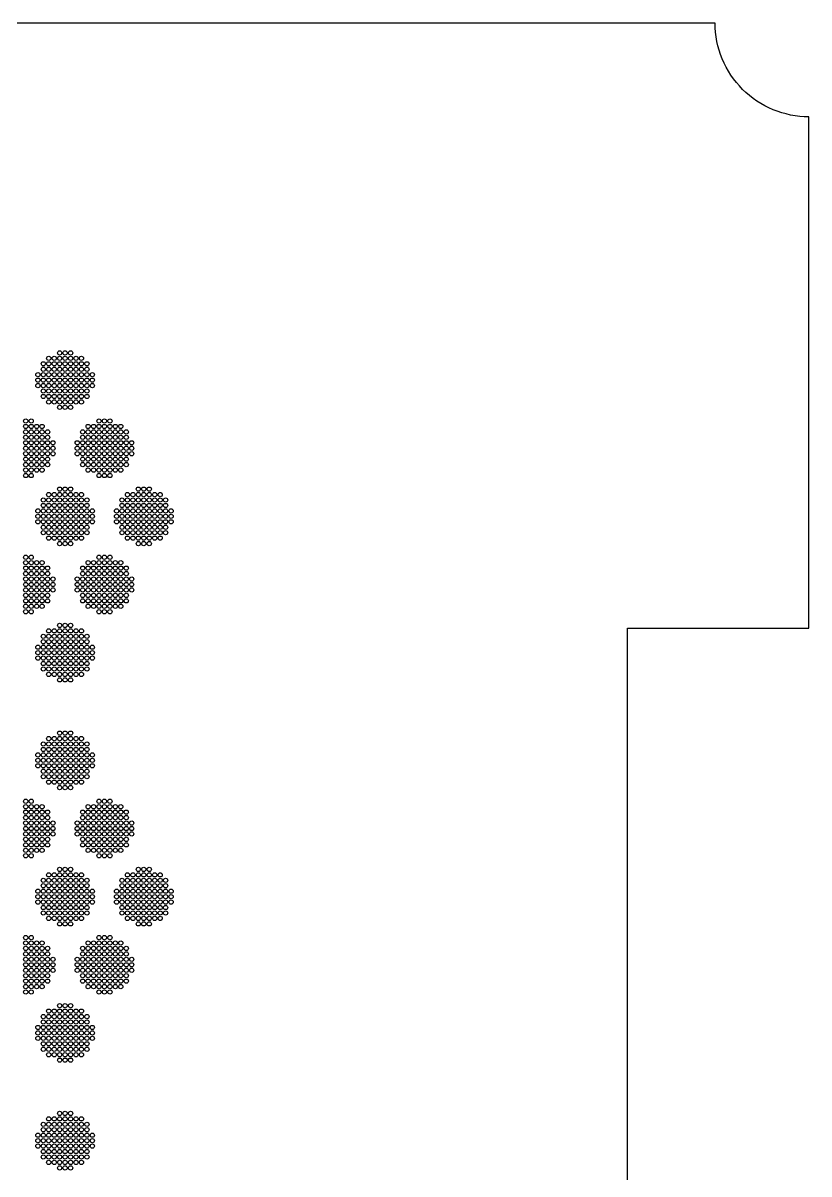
# Model space of a CAD drawing. Extents: x -49 to 54, y -38 to 38.
# Drawn here: x 41.42 to 54.4, y 18.98 to 38 of the extents above; entities that cross this region are included whole.
import ezdxf

# ---------------------------------------------------------------- set-up
doc = ezdxf.new("R2010")
doc.units = 0
doc.layers.add('LOWER_ELECTRODE', color=1, linetype='CONTINUOUS')
doc.layers.add('OUTLINE', color=7, linetype='CONTINUOUS')

msp = doc.modelspace()

# ---------------------------------------------------------------- linework, layer by layer
at = {"layer": 'LOWER_ELECTRODE'}
for centre in [(42.024, 32.549), (42.114, 32.549), (42.204, 32.549), (41.754, 32.369), (41.844, 32.459), (41.844, 32.369), (41.934, 32.459), (41.934, 32.369), (42.024, 32.459), (42.024, 32.369), (42.114, 32.459), (42.114, 32.369), (42.204, 32.459), (42.204, 32.369), (42.294, 32.459), (42.294, 32.369), (42.384, 32.459), (42.384, 32.369), (42.474, 32.369), (41.664, 32.189), (41.754, 32.279), (41.754, 32.189), (41.844, 32.279), (41.844, 32.189), (41.934, 32.279), (41.934, 32.189), (42.024, 32.279), (42.024, 32.189), (42.114, 32.279), (42.114, 32.189), (42.204, 32.279), (42.204, 32.189), (42.294, 32.279), (42.294, 32.189), (42.384, 32.279), (42.384, 32.189), (42.474, 32.279), (42.474, 32.189), (42.564, 32.189), (41.664, 32.099), (41.664, 32.009), (41.754, 32.099), (41.754, 32.009), (41.754, 31.919), (41.844, 32.099), (41.844, 32.009), (41.844, 31.919), (41.934, 32.099), (41.934, 32.009), (41.934, 31.919), (42.024, 32.099), (42.024, 32.009), (42.024, 31.919), (42.114, 32.099), (42.114, 32.009), (42.114, 31.919), (42.204, 32.099), (42.204, 32.009), (42.204, 31.919), (42.294, 32.099), (42.294, 32.009), (42.294, 31.919), (42.384, 32.099), (42.384, 32.009), (42.384, 31.919), (42.474, 32.099), (42.474, 32.009), (42.474, 31.919), (42.564, 32.099), (42.564, 32.009), (41.754, 31.829), (41.844, 31.829), (41.844, 31.739), (41.934, 31.829), (41.934, 31.739), (42.024, 31.829), (42.024, 31.739), (42.114, 31.829), (42.114, 31.739), (42.204, 31.829), (42.204, 31.739), (42.294, 31.829), (42.294, 31.739), (42.384, 31.829), (42.384, 31.739), (42.474, 31.829), (42.024, 31.649), (42.114, 31.649), (42.204, 31.649), (41.464, 31.423), (41.554, 31.423), (42.674, 31.423), (42.764, 31.423), (42.854, 31.423), (41.464, 31.333), (41.464, 31.243), (41.554, 31.333), (41.554, 31.243), (41.644, 31.333), (41.644, 31.243), (41.734, 31.333), (41.734, 31.243), (41.824, 31.243), (42.404, 31.243), (42.494, 31.333), (42.494, 31.243), (42.584, 31.333), (42.584, 31.243), (42.674, 31.333), (42.674, 31.243), (42.764, 31.333), (42.764, 31.243), (42.854, 31.333), (42.854, 31.243), (42.944, 31.333), (42.944, 31.243), (43.034, 31.333), (43.034, 31.243), (43.124, 31.243), (41.464, 31.153), (41.464, 31.063), (41.464, 30.973), (41.554, 31.153), (41.554, 31.063), (41.554, 30.973), (41.644, 31.153), (41.644, 31.063), (41.644, 30.973), (41.734, 31.153), (41.734, 31.063), (41.734, 30.973), (41.824, 31.153), (41.824, 31.063), (41.824, 30.973), (41.914, 31.063), (41.914, 30.973), (42.314, 31.063), (42.314, 30.973), (42.404, 31.153), (42.404, 31.063), (42.404, 30.973), (42.494, 31.153), (42.494, 31.063), (42.494, 30.973), (42.584, 31.153), (42.584, 31.063), (42.584, 30.973), (42.674, 31.153), (42.674, 31.063), (42.674, 30.973), (42.764, 31.153), (42.764, 31.063), (42.764, 30.973), (42.854, 31.153), (42.854, 31.063), (42.854, 30.973), (42.944, 31.153), (42.944, 31.063), (42.944, 30.973), (43.034, 31.153), (43.034, 31.063), (43.034, 30.973), (43.124, 31.153), (43.124, 31.063), (43.124, 30.973), (43.214, 31.063), (43.214, 30.973), (41.464, 30.883), (41.464, 30.793), (41.554, 30.883), (41.554, 30.793), (41.644, 30.883), (41.644, 30.793), (41.734, 30.883), (41.734, 30.793), (41.824, 30.883), (41.824, 30.793), (41.914, 30.883), (42.314, 30.883), (42.404, 30.883), (42.404, 30.793), (42.494, 30.883), (42.494, 30.793), (42.584, 30.883), (42.584, 30.793), (42.674, 30.883), (42.674, 30.793), (42.764, 30.883), (42.764, 30.793), (42.854, 30.883), (42.854, 30.793), (42.944, 30.883), (42.944, 30.793), (43.034, 30.883), (43.034, 30.793), (43.124, 30.883), (43.124, 30.793), (43.214, 30.883), (41.464, 30.703), (41.464, 30.613), (41.554, 30.703), (41.554, 30.613), (41.644, 30.703), (41.644, 30.613), (41.734, 30.703), (41.734, 30.613), (41.824, 30.703), (42.404, 30.703), (42.494, 30.703), (42.494, 30.613), (42.584, 30.703), (42.584, 30.613), (42.674, 30.703), (42.674, 30.613), (42.764, 30.703), (42.764, 30.613), (42.854, 30.703), (42.854, 30.613), (42.944, 30.703), (42.944, 30.613), (43.034, 30.703), (43.034, 30.613), (43.124, 30.703), (41.464, 30.523), (41.554, 30.523), (42.674, 30.523), (42.764, 30.523), (42.854, 30.523), (41.844, 30.208), (41.934, 30.208), (42.024, 30.298), (42.024, 30.208), (42.114, 30.298), (42.114, 30.208), (42.204, 30.298), (42.204, 30.208), (42.294, 30.208), (42.384, 30.208), (43.144, 30.208), (43.234, 30.208), (43.324, 30.298), (43.324, 30.208), (43.414, 30.298), (43.414, 30.208), (43.504, 30.298), (43.504, 30.208), (43.594, 30.208), (43.684, 30.208), (41.754, 30.118), (41.754, 30.028), (41.844, 30.118), (41.844, 30.028), (41.934, 30.118), (41.934, 30.028), (42.024, 30.118), (42.024, 30.028), (42.114, 30.118), (42.114, 30.028), (42.204, 30.118), (42.204, 30.028), (42.294, 30.118), (42.294, 30.028), (42.384, 30.118), (42.384, 30.028), (42.474, 30.118), (42.474, 30.028), (43.054, 30.118), (43.054, 30.028), (43.144, 30.118), (43.144, 30.028), (43.234, 30.118), (43.234, 30.028), (43.324, 30.118), (43.324, 30.028), (43.414, 30.118), (43.414, 30.028), (43.504, 30.118), (43.504, 30.028), (43.594, 30.118), (43.594, 30.028), (43.684, 30.118), (43.684, 30.028), (43.774, 30.118), (43.774, 30.028), (41.664, 29.938), (41.664, 29.848), (41.754, 29.938), (41.754, 29.848), (41.844, 29.938), (41.844, 29.848), (41.934, 29.938), (41.934, 29.848), (42.024, 29.938), (42.024, 29.848), (42.114, 29.938), (42.114, 29.848), (42.204, 29.938), (42.204, 29.848), (42.294, 29.938), (42.294, 29.848), (42.384, 29.938), (42.384, 29.848), (42.474, 29.938), (42.474, 29.848), (42.564, 29.938), (42.564, 29.848), (42.964, 29.938), (42.964, 29.848), (43.054, 29.938), (43.054, 29.848), (43.144, 29.938), (43.144, 29.848), (43.234, 29.938), (43.234, 29.848), (43.324, 29.938), (43.324, 29.848), (43.414, 29.938), (43.414, 29.848), (43.504, 29.938), (43.504, 29.848), (43.594, 29.938), (43.594, 29.848), (43.684, 29.938), (43.684, 29.848), (43.774, 29.938), (43.774, 29.848), (43.864, 29.938), (43.864, 29.848), (41.664, 29.758), (41.754, 29.758), (41.754, 29.668), (41.844, 29.758), (41.844, 29.668), (41.934, 29.758), (41.934, 29.668), (42.024, 29.758), (42.024, 29.668), (42.114, 29.758), (42.114, 29.668), (42.204, 29.758), (42.204, 29.668), (42.294, 29.758), (42.294, 29.668), (42.384, 29.758), (42.384, 29.668), (42.474, 29.758), (42.474, 29.668), (42.564, 29.758), (42.964, 29.758), (43.054, 29.758), (43.054, 29.668), (43.144, 29.758), (43.144, 29.668), (43.234, 29.758), (43.234, 29.668), (43.324, 29.758), (43.324, 29.668), (43.414, 29.758), (43.414, 29.668), (43.504, 29.758), (43.504, 29.668), (43.594, 29.758), (43.594, 29.668), (43.684, 29.758), (43.684, 29.668), (43.774, 29.758), (43.774, 29.668), (43.864, 29.758), (41.754, 29.578), (41.844, 29.578), (41.844, 29.488), (41.934, 29.578), (41.934, 29.488), (42.024, 29.578), (42.024, 29.488), (42.114, 29.578), (42.114, 29.488), (42.204, 29.578), (42.204, 29.488), (42.294, 29.578), (42.294, 29.488), (42.384, 29.578), (42.384, 29.488), (42.474, 29.578), (43.054, 29.578), (43.144, 29.578), (43.144, 29.488), (43.234, 29.578), (43.234, 29.488), (43.324, 29.578), (43.324, 29.488), (43.414, 29.578), (43.414, 29.488), (43.504, 29.578), (43.504, 29.488), (43.594, 29.578), (43.594, 29.488), (43.684, 29.578), (43.684, 29.488), (43.774, 29.578), (42.024, 29.398), (42.114, 29.398), (42.204, 29.398), (43.324, 29.398), (43.414, 29.398), (43.504, 29.398), (41.464, 29.172), (41.464, 29.082), (41.554, 29.172), (41.554, 29.082), (41.644, 29.082), (41.734, 29.082), (42.494, 29.082), (42.584, 29.082), (42.674, 29.172), (42.674, 29.082), (42.764, 29.172), (42.764, 29.082), (42.854, 29.172), (42.854, 29.082), (42.944, 29.082), (43.034, 29.082), (41.464, 28.992), (41.464, 28.902), (41.554, 28.992), (41.554, 28.902), (41.644, 28.992), (41.644, 28.902), (41.734, 28.992), (41.734, 28.902), (41.824, 28.992), (41.824, 28.902), (42.404, 28.992), (42.404, 28.902), (42.494, 28.992), (42.494, 28.902), (42.584, 28.992), (42.584, 28.902), (42.674, 28.992), (42.674, 28.902), (42.764, 28.992), (42.764, 28.902), (42.854, 28.992), (42.854, 28.902), (42.944, 28.992), (42.944, 28.902), (43.034, 28.992), (43.034, 28.902), (43.124, 28.992), (43.124, 28.902), (41.464, 28.812), (41.464, 28.722), (41.554, 28.812), (41.554, 28.722), (41.644, 28.812), (41.644, 28.722), (41.734, 28.812), (41.734, 28.722), (41.824, 28.812), (41.824, 28.722), (41.914, 28.812), (41.914, 28.722), (42.314, 28.812), (42.314, 28.722), (42.404, 28.812), (42.404, 28.722), (42.494, 28.812), (42.494, 28.722), (42.584, 28.812), (42.584, 28.722), (42.674, 28.812), (42.674, 28.722), (42.764, 28.812), (42.764, 28.722), (42.854, 28.812), (42.854, 28.722), (42.944, 28.812), (42.944, 28.722), (43.034, 28.812), (43.034, 28.722), (43.124, 28.812), (43.124, 28.722), (43.214, 28.812), (43.214, 28.722), (41.464, 28.632), (41.464, 28.542), (41.554, 28.632), (41.554, 28.542), (41.644, 28.632), (41.644, 28.542), (41.734, 28.632), (41.734, 28.542), (41.824, 28.632), (41.824, 28.542), (41.914, 28.632), (42.314, 28.632), (42.404, 28.632), (42.404, 28.542), (42.494, 28.632), (42.494, 28.542), (42.584, 28.632), (42.584, 28.542), (42.674, 28.632), (42.674, 28.542), (42.764, 28.632), (42.764, 28.542), (42.854, 28.632), (42.854, 28.542), (42.944, 28.632), (42.944, 28.542), (43.034, 28.632), (43.034, 28.542), (43.124, 28.632), (43.124, 28.542), (43.214, 28.632), (41.464, 28.452), (41.464, 28.362), (41.554, 28.452), (41.554, 28.362), (41.644, 28.452), (41.644, 28.362), (41.734, 28.452), (41.734, 28.362), (41.824, 28.452), (42.404, 28.452), (42.494, 28.452), (42.494, 28.362), (42.584, 28.452), (42.584, 28.362), (42.674, 28.452), (42.674, 28.362), (42.764, 28.452), (42.764, 28.362), (42.854, 28.452), (42.854, 28.362), (42.944, 28.452), (42.944, 28.362), (43.034, 28.452), (43.034, 28.362), (43.124, 28.452), (41.464, 28.272), (41.554, 28.272), (42.674, 28.272), (42.764, 28.272), (42.854, 28.272), (41.844, 27.956), (41.934, 27.956), (42.024, 28.046), (42.024, 27.956), (42.114, 28.046), (42.114, 27.956), (42.204, 28.046), (42.204, 27.956), (42.294, 27.956), (42.384, 27.956), (41.754, 27.866), (41.754, 27.776), (41.844, 27.866), (41.844, 27.776), (41.934, 27.866), (41.934, 27.776), (42.024, 27.866), (42.024, 27.776), (42.114, 27.866), (42.114, 27.776), (42.204, 27.866), (42.204, 27.776), (42.294, 27.866), (42.294, 27.776), (42.384, 27.866), (42.384, 27.776), (42.474, 27.866), (42.474, 27.776), (41.664, 27.686), (41.664, 27.596), (41.754, 27.686), (41.754, 27.596), (41.844, 27.686), (41.844, 27.596), (41.934, 27.686), (41.934, 27.596), (42.024, 27.686), (42.024, 27.596), (42.114, 27.686), (42.114, 27.596), (42.204, 27.686), (42.204, 27.596), (42.294, 27.686), (42.294, 27.596), (42.384, 27.686), (42.384, 27.596), (42.474, 27.686), (42.474, 27.596), (42.564, 27.686), (42.564, 27.596), (41.664, 27.506), (41.754, 27.506), (41.754, 27.416), (41.844, 27.506), (41.844, 27.416), (41.934, 27.506), (41.934, 27.416), (42.024, 27.506), (42.024, 27.416), (42.114, 27.506), (42.114, 27.416), (42.204, 27.506), (42.204, 27.416), (42.294, 27.506), (42.294, 27.416), (42.384, 27.506), (42.384, 27.416), (42.474, 27.506), (42.474, 27.416), (42.564, 27.506), (41.754, 27.326), (41.844, 27.326), (41.844, 27.236), (41.934, 27.326), (41.934, 27.236), (42.024, 27.326), (42.024, 27.236), (42.114, 27.326), (42.114, 27.236), (42.204, 27.326), (42.204, 27.236), (42.294, 27.326), (42.294, 27.236), (42.384, 27.326), (42.384, 27.236), (42.474, 27.326), (42.024, 27.146), (42.114, 27.146), (42.204, 27.146), (42.024, 26.266), (42.114, 26.266), (42.204, 26.266), (41.754, 26.086), (41.844, 26.176), (41.844, 26.086), (41.934, 26.176), (41.934, 26.086), (42.024, 26.176), (42.024, 26.086), (42.114, 26.176), (42.114, 26.086), (42.204, 26.176), (42.204, 26.086), (42.294, 26.176), (42.294, 26.086), (42.384, 26.176), (42.384, 26.086), (42.474, 26.086), (41.664, 25.906), (41.754, 25.996), (41.754, 25.906), (41.844, 25.996), (41.844, 25.906), (41.934, 25.996), (41.934, 25.906), (42.024, 25.996), (42.024, 25.906), (42.114, 25.996), (42.114, 25.906), (42.204, 25.996), (42.204, 25.906), (42.294, 25.996), (42.294, 25.906), (42.384, 25.996), (42.384, 25.906), (42.474, 25.996), (42.474, 25.906), (42.564, 25.906), (41.664, 25.816), (41.664, 25.726), (41.754, 25.816), (41.754, 25.726), (41.844, 25.816), (41.844, 25.726), (41.934, 25.816), (41.934, 25.726), (42.024, 25.816), (42.024, 25.726), (42.114, 25.816), (42.114, 25.726), (42.204, 25.816), (42.204, 25.726), (42.294, 25.816), (42.294, 25.726), (42.384, 25.816), (42.384, 25.726), (42.474, 25.816), (42.474, 25.726), (42.564, 25.816), (42.564, 25.726), (41.754, 25.636), (41.754, 25.546), (41.844, 25.636), (41.844, 25.546), (41.844, 25.456), (41.934, 25.636), (41.934, 25.546), (41.934, 25.456), (42.024, 25.636), (42.024, 25.546), (42.024, 25.456), (42.114, 25.636), (42.114, 25.546), (42.114, 25.456), (42.204, 25.636), (42.204, 25.546), (42.204, 25.456), (42.294, 25.636), (42.294, 25.546), (42.294, 25.456), (42.384, 25.636), (42.384, 25.546), (42.384, 25.456), (42.474, 25.636), (42.474, 25.546), (42.024, 25.366), (42.114, 25.366), (42.204, 25.366), (41.464, 25.14), (41.554, 25.14), (42.674, 25.14), (42.764, 25.14), (42.854, 25.14), (41.464, 25.05), (41.464, 24.96), (41.554, 25.05), (41.554, 24.96), (41.644, 25.05), (41.644, 24.96), (41.734, 25.05), (41.734, 24.96), (41.824, 24.96), (42.404, 24.96), (42.494, 25.05), (42.494, 24.96), (42.584, 25.05), (42.584, 24.96), (42.674, 25.05), (42.674, 24.96), (42.764, 25.05), (42.764, 24.96), (42.854, 25.05), (42.854, 24.96), (42.944, 25.05), (42.944, 24.96), (43.034, 25.05), (43.034, 24.96), (43.124, 24.96), (41.464, 24.87), (41.464, 24.78), (41.464, 24.69), (41.554, 24.87), (41.554, 24.78), (41.554, 24.69), (41.644, 24.87), (41.644, 24.78), (41.644, 24.69), (41.734, 24.87), (41.734, 24.78), (41.734, 24.69), (41.824, 24.87), (41.824, 24.78), (41.824, 24.69), (41.914, 24.78), (41.914, 24.69), (42.314, 24.78), (42.314, 24.69), (42.404, 24.87), (42.404, 24.78), (42.404, 24.69), (42.494, 24.87), (42.494, 24.78), (42.494, 24.69), (42.584, 24.87), (42.584, 24.78), (42.584, 24.69), (42.674, 24.87), (42.674, 24.78), (42.674, 24.69), (42.764, 24.87), (42.764, 24.78), (42.764, 24.69), (42.854, 24.87), (42.854, 24.78), (42.854, 24.69), (42.944, 24.87), (42.944, 24.78), (42.944, 24.69), (43.034, 24.87), (43.034, 24.78), (43.034, 24.69), (43.124, 24.87), (43.124, 24.78), (43.124, 24.69), (43.214, 24.78), (43.214, 24.69), (41.464, 24.6), (41.464, 24.51), (41.554, 24.6), (41.554, 24.51), (41.644, 24.6), (41.644, 24.51), (41.734, 24.6), (41.734, 24.51), (41.824, 24.6), (41.824, 24.51), (41.914, 24.6), (42.314, 24.6), (42.404, 24.6), (42.404, 24.51), (42.494, 24.6), (42.494, 24.51), (42.584, 24.6), (42.584, 24.51), (42.674, 24.6), (42.674, 24.51), (42.764, 24.6), (42.764, 24.51), (42.854, 24.6), (42.854, 24.51), (42.944, 24.6), (42.944, 24.51), (43.034, 24.6), (43.034, 24.51), (43.124, 24.6), (43.124, 24.51), (43.214, 24.6), (41.464, 24.42), (41.464, 24.33), (41.554, 24.42), (41.554, 24.33), (41.644, 24.42), (41.644, 24.33), (41.734, 24.42), (41.734, 24.33), (41.824, 24.42), (42.404, 24.42), (42.494, 24.42), (42.494, 24.33), (42.584, 24.42), (42.584, 24.33), (42.674, 24.42), (42.674, 24.33), (42.764, 24.42), (42.764, 24.33), (42.854, 24.42), (42.854, 24.33), (42.944, 24.42), (42.944, 24.33), (43.034, 24.42), (43.034, 24.33), (43.124, 24.42), (41.464, 24.24), (41.554, 24.24), (42.674, 24.24), (42.764, 24.24), (42.854, 24.24), (42.024, 24.014), (42.114, 24.014), (42.204, 24.014), (43.324, 24.014), (43.414, 24.014), (43.504, 24.014), (41.754, 23.834), (41.754, 23.744), (41.844, 23.924), (41.844, 23.834), (41.844, 23.744), (41.934, 23.924), (41.934, 23.834), (41.934, 23.744), (42.024, 23.924), (42.024, 23.834), (42.024, 23.744), (42.114, 23.924), (42.114, 23.834), (42.114, 23.744), (42.204, 23.924), (42.204, 23.834), (42.204, 23.744), (42.294, 23.924), (42.294, 23.834), (42.294, 23.744), (42.384, 23.924), (42.384, 23.834), (42.384, 23.744), (42.474, 23.834), (42.474, 23.744), (43.054, 23.834), (43.054, 23.744), (43.144, 23.924), (43.144, 23.834), (43.144, 23.744), (43.234, 23.924), (43.234, 23.834), (43.234, 23.744), (43.324, 23.924), (43.324, 23.834), (43.324, 23.744), (43.414, 23.924), (43.414, 23.834), (43.414, 23.744), (43.504, 23.924), (43.504, 23.834), (43.504, 23.744), (43.594, 23.924), (43.594, 23.834), (43.594, 23.744), (43.684, 23.924), (43.684, 23.834), (43.684, 23.744), (43.774, 23.834), (43.774, 23.744), (41.664, 23.654), (41.664, 23.564), (41.754, 23.654), (41.754, 23.564), (41.844, 23.654), (41.844, 23.564), (41.934, 23.654), (41.934, 23.564), (42.024, 23.654), (42.024, 23.564), (42.114, 23.654), (42.114, 23.564), (42.204, 23.654), (42.204, 23.564), (42.294, 23.654), (42.294, 23.564), (42.384, 23.654), (42.384, 23.564), (42.474, 23.654), (42.474, 23.564), (42.564, 23.654), (42.564, 23.564), (42.964, 23.654), (42.964, 23.564), (43.054, 23.654), (43.054, 23.564), (43.144, 23.654), (43.144, 23.564), (43.234, 23.654), (43.234, 23.564), (43.324, 23.654), (43.324, 23.564), (43.414, 23.654), (43.414, 23.564), (43.504, 23.654), (43.504, 23.564), (43.594, 23.654), (43.594, 23.564), (43.684, 23.654), (43.684, 23.564), (43.774, 23.654), (43.774, 23.564), (43.864, 23.654), (43.864, 23.564), (41.664, 23.474), (41.754, 23.474), (41.754, 23.384), (41.844, 23.474), (41.844, 23.384), (41.934, 23.474), (41.934, 23.384), (42.024, 23.474), (42.024, 23.384), (42.114, 23.474), (42.114, 23.384), (42.204, 23.474), (42.204, 23.384), (42.294, 23.474), (42.294, 23.384), (42.384, 23.474), (42.384, 23.384), (42.474, 23.474), (42.474, 23.384), (42.564, 23.474), (42.964, 23.474), (43.054, 23.474), (43.054, 23.384), (43.144, 23.474), (43.144, 23.384), (43.234, 23.474), (43.234, 23.384), (43.324, 23.474), (43.324, 23.384), (43.414, 23.474), (43.414, 23.384), (43.504, 23.474), (43.504, 23.384), (43.594, 23.474), (43.594, 23.384), (43.684, 23.474), (43.684, 23.384), (43.774, 23.474), (43.774, 23.384), (43.864, 23.474), (41.754, 23.294), (41.844, 23.294), (41.844, 23.204), (41.934, 23.294), (41.934, 23.204), (42.024, 23.294), (42.024, 23.204), (42.114, 23.294), (42.114, 23.204), (42.204, 23.294), (42.204, 23.204), (42.294, 23.294), (42.294, 23.204), (42.384, 23.294), (42.384, 23.204), (42.474, 23.294), (43.054, 23.294), (43.144, 23.294), (43.144, 23.204), (43.234, 23.294), (43.234, 23.204), (43.324, 23.294), (43.324, 23.204), (43.414, 23.294), (43.414, 23.204), (43.504, 23.294), (43.504, 23.204), (43.594, 23.294), (43.594, 23.204), (43.684, 23.294), (43.684, 23.204), (43.774, 23.294), (42.024, 23.114), (42.114, 23.114), (42.204, 23.114), (43.324, 23.114), (43.414, 23.114), (43.504, 23.114), (41.464, 22.888), (41.464, 22.798), (41.554, 22.888), (41.554, 22.798), (41.644, 22.798), (41.734, 22.798), (42.494, 22.798), (42.584, 22.798), (42.674, 22.888), (42.674, 22.798), (42.764, 22.888), (42.764, 22.798), (42.854, 22.888), (42.854, 22.798), (42.944, 22.798), (43.034, 22.798), (41.464, 22.708), (41.464, 22.618), (41.554, 22.708), (41.554, 22.618), (41.644, 22.708), (41.644, 22.618), (41.734, 22.708), (41.734, 22.618), (41.824, 22.708), (41.824, 22.618), (42.404, 22.708), (42.404, 22.618), (42.494, 22.708), (42.494, 22.618), (42.584, 22.708), (42.584, 22.618), (42.674, 22.708), (42.674, 22.618), (42.764, 22.708), (42.764, 22.618), (42.854, 22.708), (42.854, 22.618), (42.944, 22.708), (42.944, 22.618), (43.034, 22.708), (43.034, 22.618), (43.124, 22.708), (43.124, 22.618), (41.464, 22.528), (41.464, 22.438), (41.554, 22.528), (41.554, 22.438), (41.644, 22.528), (41.644, 22.438), (41.734, 22.528), (41.734, 22.438), (41.824, 22.528), (41.824, 22.438), (41.914, 22.528), (41.914, 22.438), (42.314, 22.528), (42.314, 22.438), (42.404, 22.528), (42.404, 22.438), (42.494, 22.528), (42.494, 22.438), (42.584, 22.528), (42.584, 22.438), (42.674, 22.528), (42.674, 22.438), (42.764, 22.528), (42.764, 22.438), (42.854, 22.528), (42.854, 22.438), (42.944, 22.528), (42.944, 22.438), (43.034, 22.528), (43.034, 22.438), (43.124, 22.528), (43.124, 22.438), (43.214, 22.528), (43.214, 22.438), (41.464, 22.348), (41.464, 22.258), (41.554, 22.348), (41.554, 22.258), (41.644, 22.348), (41.644, 22.258), (41.734, 22.348), (41.734, 22.258), (41.824, 22.348), (41.824, 22.258), (41.914, 22.348), (42.314, 22.348), (42.404, 22.348), (42.404, 22.258), (42.494, 22.348), (42.494, 22.258), (42.584, 22.348), (42.584, 22.258), (42.674, 22.348), (42.674, 22.258), (42.764, 22.348), (42.764, 22.258), (42.854, 22.348), (42.854, 22.258), (42.944, 22.348), (42.944, 22.258), (43.034, 22.348), (43.034, 22.258), (43.124, 22.348), (43.124, 22.258), (43.214, 22.348), (41.464, 22.168), (41.464, 22.078), (41.554, 22.168), (41.554, 22.078), (41.644, 22.168), (41.644, 22.078), (41.734, 22.168), (41.734, 22.078), (41.824, 22.168), (42.404, 22.168), (42.494, 22.168), (42.494, 22.078), (42.584, 22.168), (42.584, 22.078), (42.674, 22.168), (42.674, 22.078), (42.764, 22.168), (42.764, 22.078), (42.854, 22.168), (42.854, 22.078), (42.944, 22.168), (42.944, 22.078), (43.034, 22.168), (43.034, 22.078), (43.124, 22.168), (41.464, 21.988), (41.554, 21.988), (42.674, 21.988), (42.764, 21.988), (42.854, 21.988), (41.844, 21.672), (41.934, 21.672), (42.024, 21.762), (42.024, 21.672), (42.114, 21.762), (42.114, 21.672), (42.204, 21.762), (42.204, 21.672), (42.294, 21.672), (42.384, 21.672), (41.754, 21.582), (41.754, 21.492), (41.844, 21.582), (41.844, 21.492), (41.934, 21.582), (41.934, 21.492), (42.024, 21.582), (42.024, 21.492), (42.114, 21.582), (42.114, 21.492), (42.204, 21.582), (42.204, 21.492), (42.294, 21.582), (42.294, 21.492), (42.384, 21.582), (42.384, 21.492), (42.474, 21.582), (42.474, 21.492), (41.664, 21.402), (41.664, 21.312), (41.754, 21.402), (41.754, 21.312), (41.844, 21.402), (41.844, 21.312), (41.934, 21.402), (41.934, 21.312), (42.024, 21.402), (42.024, 21.312), (42.114, 21.402), (42.114, 21.312), (42.204, 21.402), (42.204, 21.312), (42.294, 21.402), (42.294, 21.312), (42.384, 21.402), (42.384, 21.312), (42.474, 21.402), (42.474, 21.312), (42.564, 21.402), (42.564, 21.312), (41.664, 21.222), (41.754, 21.222), (41.754, 21.132), (41.844, 21.222), (41.844, 21.132), (41.934, 21.222), (41.934, 21.132), (42.024, 21.222), (42.024, 21.132), (42.114, 21.222), (42.114, 21.132), (42.204, 21.222), (42.204, 21.132), (42.294, 21.222), (42.294, 21.132), (42.384, 21.222), (42.384, 21.132), (42.474, 21.222), (42.474, 21.132), (42.564, 21.222), (41.754, 21.042), (41.844, 21.042), (41.844, 20.952), (41.934, 21.042), (41.934, 20.952), (42.024, 21.042), (42.024, 20.952), (42.114, 21.042), (42.114, 20.952), (42.204, 21.042), (42.204, 20.952), (42.294, 21.042), (42.294, 20.952), (42.384, 21.042), (42.384, 20.952), (42.474, 21.042), (42.024, 20.862), (42.114, 20.862), (42.204, 20.862), (42.024, 19.982), (42.114, 19.982), (42.204, 19.982), (41.754, 19.802), (41.844, 19.892), (41.844, 19.802), (41.934, 19.892), (41.934, 19.802), (42.024, 19.892), (42.024, 19.802), (42.114, 19.892), (42.114, 19.802), (42.204, 19.892), (42.204, 19.802), (42.294, 19.892), (42.294, 19.802), (42.384, 19.892), (42.384, 19.802), (42.474, 19.802), (41.664, 19.622), (41.754, 19.712), (41.754, 19.622), (41.844, 19.712), (41.844, 19.622), (41.934, 19.712), (41.934, 19.622), (42.024, 19.712), (42.024, 19.622), (42.114, 19.712), (42.114, 19.622), (42.204, 19.712), (42.204, 19.622), (42.294, 19.712), (42.294, 19.622), (42.384, 19.712), (42.384, 19.622), (42.474, 19.712), (42.474, 19.622), (42.564, 19.622), (41.664, 19.532), (41.664, 19.442), (41.754, 19.532), (41.754, 19.442), (41.844, 19.532), (41.844, 19.442), (41.934, 19.532), (41.934, 19.442), (42.024, 19.532), (42.024, 19.442), (42.114, 19.532), (42.114, 19.442), (42.204, 19.532), (42.204, 19.442), (42.294, 19.532), (42.294, 19.442), (42.384, 19.532), (42.384, 19.442), (42.474, 19.532), (42.474, 19.442), (42.564, 19.532), (42.564, 19.442), (41.754, 19.352), (41.754, 19.262), (41.844, 19.352), (41.844, 19.262), (41.934, 19.352), (41.934, 19.262), (42.024, 19.352), (42.024, 19.262), (42.114, 19.352), (42.114, 19.262), (42.204, 19.352), (42.204, 19.262), (42.294, 19.352), (42.294, 19.262), (42.384, 19.352), (42.384, 19.262), (42.474, 19.352), (42.474, 19.262), (41.844, 19.172), (41.934, 19.172), (42.024, 19.172), (42.024, 19.082), (42.114, 19.172), (42.114, 19.082), (42.204, 19.172), (42.204, 19.082), (42.294, 19.172), (42.384, 19.172)]:
    msp.add_circle(centre, 0.035, dxfattribs=at)
at = {"layer": 'OUTLINE'}
msp.add_lwpolyline([(-49.4, -36.45, -0.414214), (-47.85, -38), (52.85, -38, -0.414214), (54.4, -36.45), (54.4, -28), (51.4, -28), (51.4, 28), (54.4, 28), (54.4, 36.45, -0.414214), (52.85, 38), (-47.85, 38, -0.414214), (-49.4, 36.45)], format="xyb", close=True, dxfattribs=at)

doc.saveas('drawing.dxf')
